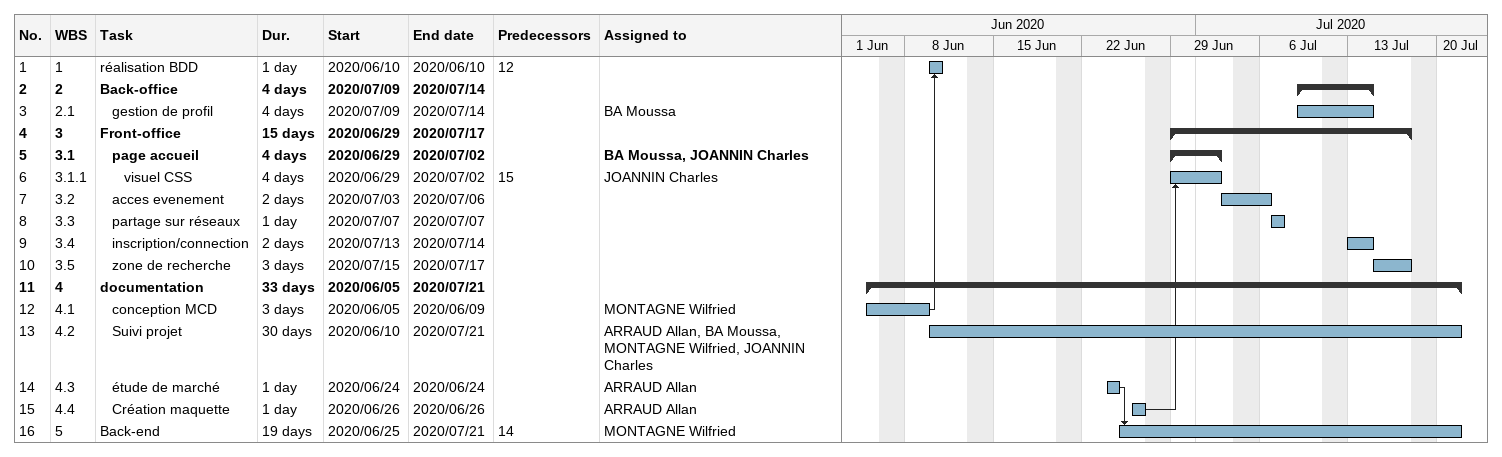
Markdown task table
| ID | WBS | Task | Duration | Start | Finish | Predecessors | Resources |
|---|---|---|---|---|---|---|---|
| 1 | 1 | réalisation BDD | 1d | 2020-06-10 | 2020-06-10 | 12 |  |
| 2 | 2 | **Back-office** | 4d | 2020-07-09 | 2020-07-14 |  |  |
| 3 | 2.1 | gestion de profil | 4d | 2020-07-09 | 2020-07-14 |  | BA Moussa |
| 4 | 3 | **Front-office** | 15d | 2020-06-29 | 2020-07-17 |  |  |
| 5 | 3.1 | **page accueil** | 4d | 2020-06-29 | 2020-07-02 |  | BA Moussa, JOANNIN Charles |
| 6 | 3.1.1 | visuel CSS | 4d | 2020-06-29 | 2020-07-02 | 15 | JOANNIN Charles |
| 7 | 3.2 | acces evenement | 2d | 2020-07-03 | 2020-07-06 |  |  |
| 8 | 3.3 | partage sur réseaux | 1d | 2020-07-07 | 2020-07-07 |  |  |
| 9 | 3.4 | inscription/connection | 2d | 2020-07-13 | 2020-07-14 |  |  |
| 10 | 3.5 | zone de recherche | 3d | 2020-07-15 | 2020-07-17 |  |  |
| 11 | 4 | **documentation** | 33d | 2020-06-05 | 2020-07-21 |  |  |
| 12 | 4.1 | conception MCD | 3d | 2020-06-05 | 2020-06-09 |  | MONTAGNE Wilfried |
| 13 | 4.2 | Suivi projet | 30d | 2020-06-10 | 2020-07-21 |  | ARRAUD Allan, BA Moussa, MONTAGNE Wilfried, JOANNIN Charles |
| 14 | 4.3 | étude de marché | 1d | 2020-06-24 | 2020-06-24 |  | ARRAUD Allan |
| 15 | 4.4 | Création maquette | 1d | 2020-06-26 | 2020-06-26 |  | ARRAUD Allan |
| 16 | 5 | Back-end | 19d | 2020-06-25 | 2020-07-21 | 14 | MONTAGNE Wilfried |
